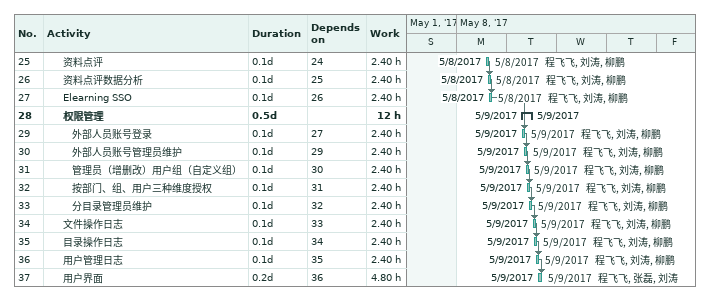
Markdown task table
| ID | Level | Task | Duration | Start | Finish | Predecessors | Resources | Work (h) |
|---|---|---|---|---|---|---|---|---|
| 25 | 3 | 资料点评 | 0.1d | 2017-05-08 | 2017-05-08 | 24 | 程飞飞, 刘涛, 柳鹏 | 2.40 |
| 26 | 3 | 资料点评数据分析 | 0.1d | 2017-05-08 | 2017-05-08 | 25 | 程飞飞, 刘涛, 柳鹏 | 2.40 |
| 27 | 3 | Elearning SSO | 0.1d | 2017-05-08 | 2017-05-08 | 26 | 程飞飞, 刘涛, 柳鹏 | 2.40 |
| 28 | 3 | **权限管理** | 0.5d | 2017-05-09 | 2017-05-09 |  |  | 12 |
| 29 | 4 | 外部人员账号登录 | 0.1d | 2017-05-09 | 2017-05-09 | 27 | 程飞飞, 刘涛, 柳鹏 | 2.40 |
| 30 | 4 | 外部人员账号管理员维护 | 0.1d | 2017-05-09 | 2017-05-09 | 29 | 程飞飞, 刘涛, 柳鹏 | 2.40 |
| 31 | 4 | 管理员（增删改）用户组（自定义组） | 0.1d | 2017-05-09 | 2017-05-09 | 30 | 程飞飞, 刘涛, 柳鹏 | 2.40 |
| 32 | 4 | 按部门、组、用户三种维度授权 | 0.1d | 2017-05-09 | 2017-05-09 | 31 | 程飞飞, 刘涛, 柳鹏 | 2.40 |
| 33 | 4 | 分目录管理员维护 | 0.1d | 2017-05-09 | 2017-05-09 | 32 | 程飞飞, 刘涛, 柳鹏 | 2.40 |
| 34 | 3 | 文件操作日志 | 0.1d | 2017-05-09 | 2017-05-09 | 33 | 程飞飞, 刘涛, 柳鹏 | 2.40 |
| 35 | 3 | 目录操作日志 | 0.1d | 2017-05-09 | 2017-05-09 | 34 | 程飞飞, 刘涛, 柳鹏 | 2.40 |
| 36 | 3 | 用户管理日志 | 0.1d | 2017-05-09 | 2017-05-09 | 35 | 程飞飞, 刘涛, 柳鹏 | 2.40 |
| 37 | 3 | 用户界面 | 0.2d | 2017-05-09 | 2017-05-09 | 36 | 程飞飞, 张磊, 刘涛 | 4.80 |
